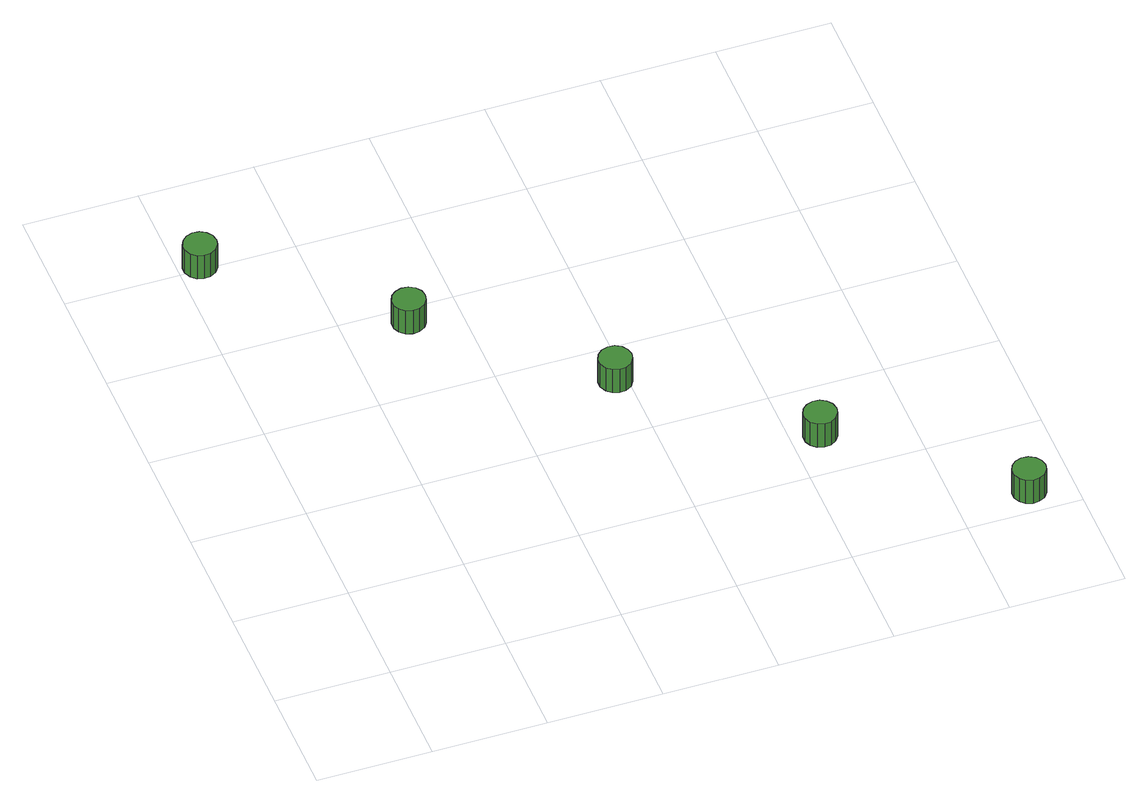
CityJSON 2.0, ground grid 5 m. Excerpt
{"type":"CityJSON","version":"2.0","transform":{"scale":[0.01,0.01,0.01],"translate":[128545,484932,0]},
"CityObjects":{
"tree1":{"type":"SolitaryVegetationObject","attributes":{"function":"something"},"geometry":[{"type":"MultiSurface","lod":"1","boundaries":[[[0,1,2,3,4,5,6,7,8,9,10,11,12,13,14]],[[15,16,17,18,19,20,21,22,23,24,25,26,27,28,29]],[[0,29,28,1]],[[1,28,27,2]],[[2,27,26,3]],[[3,26,25,4]],[[4,25,24,5]],[[5,24,23,6]],[[6,23,22,7]],[[7,22,21,8]],[[8,21,20,9]],[[9,20,19,10]],[[10,19,18,11]],[[11,18,17,12]],[[12,17,16,13]],[[13,16,15,14]],[[14,15,29,0]]]}]},
"tree2":{"type":"SolitaryVegetationObject","attributes":{"function":"something"},"geometry":[{"type":"MultiSurface","lod":"1","boundaries":[[[30,31,32,33,34,35,36,37,38,39,40,41,42,43,44]],[[45,46,47,48,49,50,51,52,53,54,55,56,57,58,59]],[[30,59,58,31]],[[31,58,57,32]],[[32,57,56,33]],[[33,56,55,34]],[[34,55,54,35]],[[35,54,53,36]],[[36,53,52,37]],[[37,52,51,38]],[[38,51,50,39]],[[39,50,49,40]],[[40,49,48,41]],[[41,48,47,42]],[[42,47,46,43]],[[43,46,45,44]],[[44,45,59,30]]]}]},
"tree3":{"type":"SolitaryVegetationObject","attributes":{"function":"something"},"geometry":[{"type":"MultiSurface","lod":"1","boundaries":[[[60,61,62,63,64,65,66,67,68,69,70,71,72,73,74]],[[75,76,77,78,79,80,81,82,83,84,85,86,87,88,89]],[[60,89,88,61]],[[61,88,87,62]],[[62,87,86,63]],[[63,86,85,64]],[[64,85,84,65]],[[65,84,83,66]],[[66,83,82,67]],[[67,82,81,68]],[[68,81,80,69]],[[69,80,79,70]],[[70,79,78,71]],[[71,78,77,72]],[[72,77,76,73]],[[73,76,75,74]],[[74,75,89,60]]]}]},
"tree4":{"type":"SolitaryVegetationObject","attributes":{"function":"something"},"geometry":[{"type":"MultiSurface","lod":"1","boundaries":[[[90,91,92,93,94,95,96,97,98,99,100,101,102,103,104]],[[105,106,107,108,109,110,111,112,113,114,115,116,117,118,119]],[[90,119,118,91]],[[91,118,117,92]],[[92,117,116,93]],[[93,116,115,94]],[[94,115,114,95]],[[95,114,113,96]],[[96,113,112,97]],[[97,112,111,98]],[[98,111,110,99]],[[99,110,109,100]],[[100,109,108,101]],[[101,108,107,102]],[[102,107,106,103]],[[103,106,105,104]],[[104,105,119,90]]]}]},
"tree5":{"type":"SolitaryVegetationObject","attributes":{"function":"something"},"geometry":[{"type":"MultiSurface","lod":"1","boundaries":[[[120,121,122,123,124,125,126,127,128,129,130,131,132,133,134]],[[135,136,137,138,139,140,141,142,143,144,145,146,147,148,149]],[[120,149,148,121]],[[121,148,147,122]],[[122,147,146,123]],[[123,146,145,124]],[[124,145,144,125]],[[125,144,143,126]],[[126,143,142,127]],[[127,142,141,128]],[[128,141,140,129]],[[129,140,139,130]],[[130,139,138,131]],[[131,138,137,132]],[[132,137,136,133]],[[133,136,135,134]],[[134,135,149,120]]]}]}
},
"vertices":[
[159,2507,156],[153,2537,156],[136,2561,156],[110,2576,156],[80,2579,156],[52,2570,156],[30,2550,156],[17,2522,156],[17,2493,156],[30,2465,156],[52,2445,156],[80,2436,156],[110,2439,156],[136,2454,156],[153,2478,156],[153,2478,27],[136,2454,27],[110,2439,27],[80,2436,27],[52,2445,27],[30,2465,27],[17,2493,27],[17,2522,27],[30,2550,27],[52,2570,27],[80,2579,27],[110,2576,27],[136,2561,27],[153,2537,27],[159,2507,27],
[844,1903,163],[838,1932,163],[821,1956,163],[795,1971,163],[765,1974,163],[737,1965,163],[714,1945,163],[702,1918,163],[702,1888,163],[714,1861,163],[737,1841,163],[765,1832,163],[795,1835,163],[821,1850,163],[838,1874,163],[838,1874,34],[821,1850,34],[795,1835,34],[765,1832,34],[737,1841,34],[714,1861,34],[702,1888,34],[702,1918,34],[714,1945,34],[737,1965,34],[765,1974,34],[795,1971,34],[821,1956,34],[838,1932,34],[844,1903,34],
[1522,1310,143],[1516,1339,143],[1499,1363,143],[1473,1378,143],[1443,1381,143],[1415,1372,143],[1393,1352,143],[1380,1325,143],[1380,1295,143],[1393,1267,143],[1415,1248,143],[1443,1238,143],[1473,1241,143],[1499,1256,143],[1516,1280,143],[1516,1280,14],[1499,1256,14],[1473,1241,14],[1443,1238,14],[1415,1248,14],[1393,1267,14],[1380,1295,14],[1380,1325,14],[1393,1352,14],[1415,1372,14],[1443,1381,14],[1473,1378,14],[1499,1363,14],[1516,1339,14],[1522,1310,14],
[2194,716,148],[2188,746,148],[2170,770,148],[2144,785,148],[2115,788,148],[2086,778,148],[2064,759,148],[2052,731,148],[2052,701,148],[2064,674,148],[2086,654,148],[2115,645,148],[2144,648,148],[2170,663,148],[2188,687,148],[2188,687,19],[2170,663,19],[2144,648,19],[2115,645,19],[2086,654,19],[2064,674,19],[2052,701,19],[2052,731,19],[2064,759,19],[2086,778,19],[2115,788,19],[2144,785,19],[2170,770,19],[2188,746,19],[2194,716,19],
[2879,112,148],[2872,141,148],[2855,165,148],[2829,180,148],[2799,183,148],[2771,174,148],[2749,154,148],[2737,127,148],[2737,97,148],[2749,70,148],[2771,50,148],[2799,40,148],[2829,44,148],[2855,59,148],[2872,83,148],[2872,83,19],[2855,59,19],[2829,44,19],[2799,40,19],[2771,50,19],[2749,70,19],[2737,97,19],[2737,127,19],[2749,154,19],[2771,174,19],[2799,183,19],[2829,180,19],[2855,165,19],[2872,141,19],[2879,112,19]
]}
